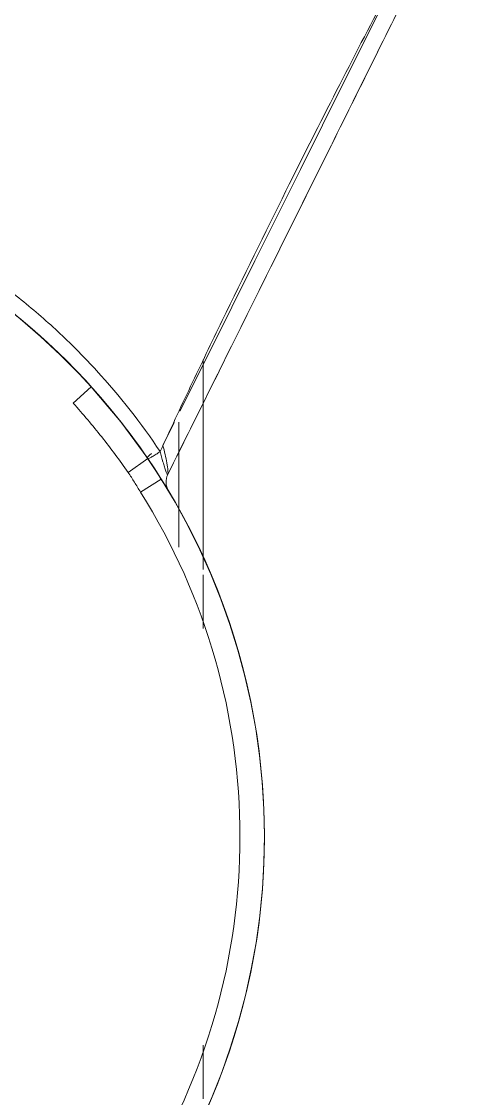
# Model space of a CAD drawing. Extents: x -181672 to 290600, y -29000 to 395522.
# Drawn here: x 8274.85 to 8293.24, y 37603.16 to 37647.24 of the extents above; entities that cross this region are included whole.
import ezdxf

# ---------------------------------------------------------------- set-up
doc = ezdxf.new("R2010")
doc.units = 0
doc.header["$LTSCALE"] = 10
doc.layers.add('XFM7Q20PCW-200K$0$PCW EQ', color=22, linetype='Continuous', lineweight=9)

# ---------------------------------------------------------------- blocks, each defined once
blk = doc.blocks.new('XFM7Q20PCW-200K$0$漢唐美光 8NHV4A-10FDA-NC150-M - 漢唐美光 8NHV4A-10FDA-NC150-M-V1107-CUB_L40')
for p, q in [((-545.675, -64.944), (-537.093, -64.944)), ((-536.869, -64.944), (-534.68, -64.944)), ((-517.618, -64.944), (-515.429, -64.944)), ((-543.116, -65.944), (-538.01, -65.944)), ((-542.168, -66.598), (-543.11, -66.13)), ((-540.793, -66.667), (-540.261, -67.513)), ((-541.632, -67.208), (-541.065, -68.02)), ((-544.569, -69.524), (-543.899, -70.266))]:
    blk.add_line(p, q)
at = {"flags": 128}
for points in [[(-543.575, -65.898), (-545.935, -64.723), (-549.724, -62.837), (-553.465, -60.974), (-557.088, -59.17), (-560.527, -57.458)], [(-540.793, -66.667), (-539.85, -66.1), (-538.886, -65.571), (-537.901, -65.081), (-536.898, -64.631), (-535.877, -64.222), (-534.84, -63.853), (-533.79, -63.526), (-532.728, -63.242), (-531.655, -63), (-530.573, -62.802), (-529.484, -62.647), (-528.39, -62.535), (-527.292, -62.467), (-526.192, -62.444), (-525.092, -62.464), (-523.994, -62.528), (-522.9, -62.636), (-521.81, -62.788), (-520.728, -62.983), (-519.654, -63.222), (-518.591, -63.503), (-517.539, -63.826), (-516.502, -64.191), (-515.48, -64.598), (-514.475, -65.045)], [(-540.793, -66.667), (-540.442, -66.45), (-540.31, -66.37)], [(-540.793, -66.667), (-541.211, -66.929), (-541.632, -67.208)], [(-541.632, -67.208), (-543.138, -68.318), (-544.568, -69.525)], [(-553.043, -84.202), (-552.792, -83.131), (-552.498, -82.071), (-552.162, -81.023), (-551.785, -79.99), (-551.366, -78.973), (-550.907, -77.973), (-550.409, -76.993), (-549.871, -76.033), (-549.296, -75.096), (-548.684, -74.182), (-548.036, -73.293), (-547.352, -72.431), (-546.635, -71.598), (-545.885, -70.793), (-545.103, -70.019), (-544.569, -69.524)]]:
    blk.add_lwpolyline(points, dxfattribs=at)
blk.add_circle((-526.149, -89.944), 379.979)
for centre, radius, start, end in [((-526.149, -89.944), 117.511, 0, 180), ((-526.149, -89.944), 116.611, 0, 180), ((-526.149, -89.944), 27.5, 0, 180), ((-526.149, -89.944), 26.5, 57.8248, 122.1752), ((-540.671, -65.77), 0.7, 243.6127, 300.9939)]:
    blk.add_arc(centre, radius, start, end)
blk.add_ellipse((-542.06, -66.661), major_axis=(-0.395, 0.578), ratio=0.07832, start_param=2.275362, end_param=3.141593)
for points, knots in [([(-540.982, -66.397), (-542.959, -65.416), (-546.995, -63.414), (-552.372, -60.746), (-556.898, -58.5), (-559.349, -57.284), (-560.53, -56.699)], [-1, -1, -1, -1, -0.7, -0.4, -0.2, 0, 0, 0, 0]), ([(-559.924, -56.999), (-558.21, -57.85), (-554.577, -59.652), (-548.126, -62.852), (-543.528, -65.133), (-540.982, -66.397)], [-1, -1, -1, -1, -0.7, -0.4, 0, 0, 0, 0]), ([(-560.549, -57.494), (-559.315, -58.144), (-556.736, -59.482), (-552.278, -61.732), (-548.621, -63.529), (-545.934, -64.821), (-544.145, -65.68), (-542.805, -66.301), (-541.916, -66.706)], [0, 0, 0, 0, 0.222222, 0.444444, 0.722222, 0.791667, 0.861111, 1, 1, 1, 1]), ([(-540.982, -66.397), (-541.004, -66.386), (-541.127, -66.385), (-541.546, -66.444), (-541.933, -66.532), (-542.155, -66.595)], [0, 0, 0, 0, 0.25, 0.5, 0.9903927, 0.9903927, 0.9903927, 0.9903927]), ([(-541.916, -66.706), (-541.781, -66.67), (-541.563, -66.613), (-541.284, -66.534), (-541.101, -66.476), (-540.983, -66.426), (-540.968, -66.404), (-540.982, -66.397)], [0, 0, 0, 0, 0.333333, 0.5, 0.666667, 0.833333, 1, 1, 1, 1]), ([(-541.916, -66.706), (-543.073, -67.479), (-544.749, -68.792), (-546.765, -70.781), (-548.147, -72.373), (-549.405, -74.065), (-550.537, -75.864), (-551.526, -77.741), (-552.642, -80.323), (-553.667, -83.712), (-554.065, -86.503), (-554.157, -87.908)], [-1, -1, -1, -1, -0.833333, -0.75, -0.666667, -0.583333, -0.5, -0.416667, -0.333333, -0.166667, 0, 0, 0, 0]), ([(-541.665, -67.239), (-542.781, -68.002), (-544.396, -69.292), (-546.34, -71.235), (-547.674, -72.787), (-548.889, -74.433), (-549.987, -76.181), (-550.95, -78.004), (-552.042, -80.505), (-553.057, -83.79), (-553.466, -86.494), (-553.57, -87.859)], [-1, -1, -1, -1, -0.833333, -0.75, -0.666667, -0.583333, -0.5, -0.416667, -0.333333, -0.166667, 0, 0, 0, 0]), ([(-553.043, -84.202), (-552.977, -83.891), (-552.833, -83.272), (-552.586, -82.35), (-552.305, -81.435), (-551.993, -80.528), (-551.649, -79.633), (-551.274, -78.75), (-550.867, -77.877), (-550.283, -76.733), (-549.479, -75.342), (-548.23, -73.493), (-546.636, -71.525), (-545.283, -70.168), (-544.569, -69.524)], [0, 0, 0, 0, 0.055556, 0.111111, 0.166667, 0.222222, 0.277778, 0.333333, 0.388889, 0.444444, 0.555556, 0.666667, 0.833333, 1, 1, 1, 1])]:
    blk.add_open_spline(points, degree=3, knots=knots)
for points in [[(-540.31, -66.37), (-540.31, -66.37), (-540.464, -66.463), (-540.992, -66.792), (-541.443, -67.087), (-541.665, -67.239)], [(-541.916, -66.706), (-541.879, -66.762), (-541.803, -66.879), (-541.708, -67.04), (-541.647, -67.157), (-541.633, -67.197), (-541.632, -67.208)], [(-541.065, -68.02), (-540.935, -67.929), (-540.667, -67.76), (-540.395, -67.598), (-540.261, -67.513)], [(-543.899, -70.266), (-543.451, -69.862), (-542.529, -69.085), (-541.56, -68.366), (-541.065, -68.02)], [(-544.569, -69.524), (-545.635, -70.486), (-547.616, -72.576), (-550.062, -76.137), (-551.923, -80.036), (-552.743, -82.798), (-553.043, -84.202)]]:
    blk.add_open_spline(points, degree=3)
blk = doc.blocks.new('XFM7Q20PCW-200K')
at = {"layer": 'XFM7Q20PCW-200K$0$PCW EQ', "rotation": 270}
blk.add_blockref('XFM7Q20PCW-200K$0$漢唐美光 8NHV4A-10FDA-NC150-M - 漢唐美光 8NHV4A-10FDA-NC150-M-V1107-CUB_L40', (8347.224, 37087.716), dxfattribs=at)

msp = doc.modelspace()

# ---------------------------------------------------------------- block references
msp.add_blockref('XFM7Q20PCW-200K', (0, 0))

doc.saveas('drawing.dxf')
